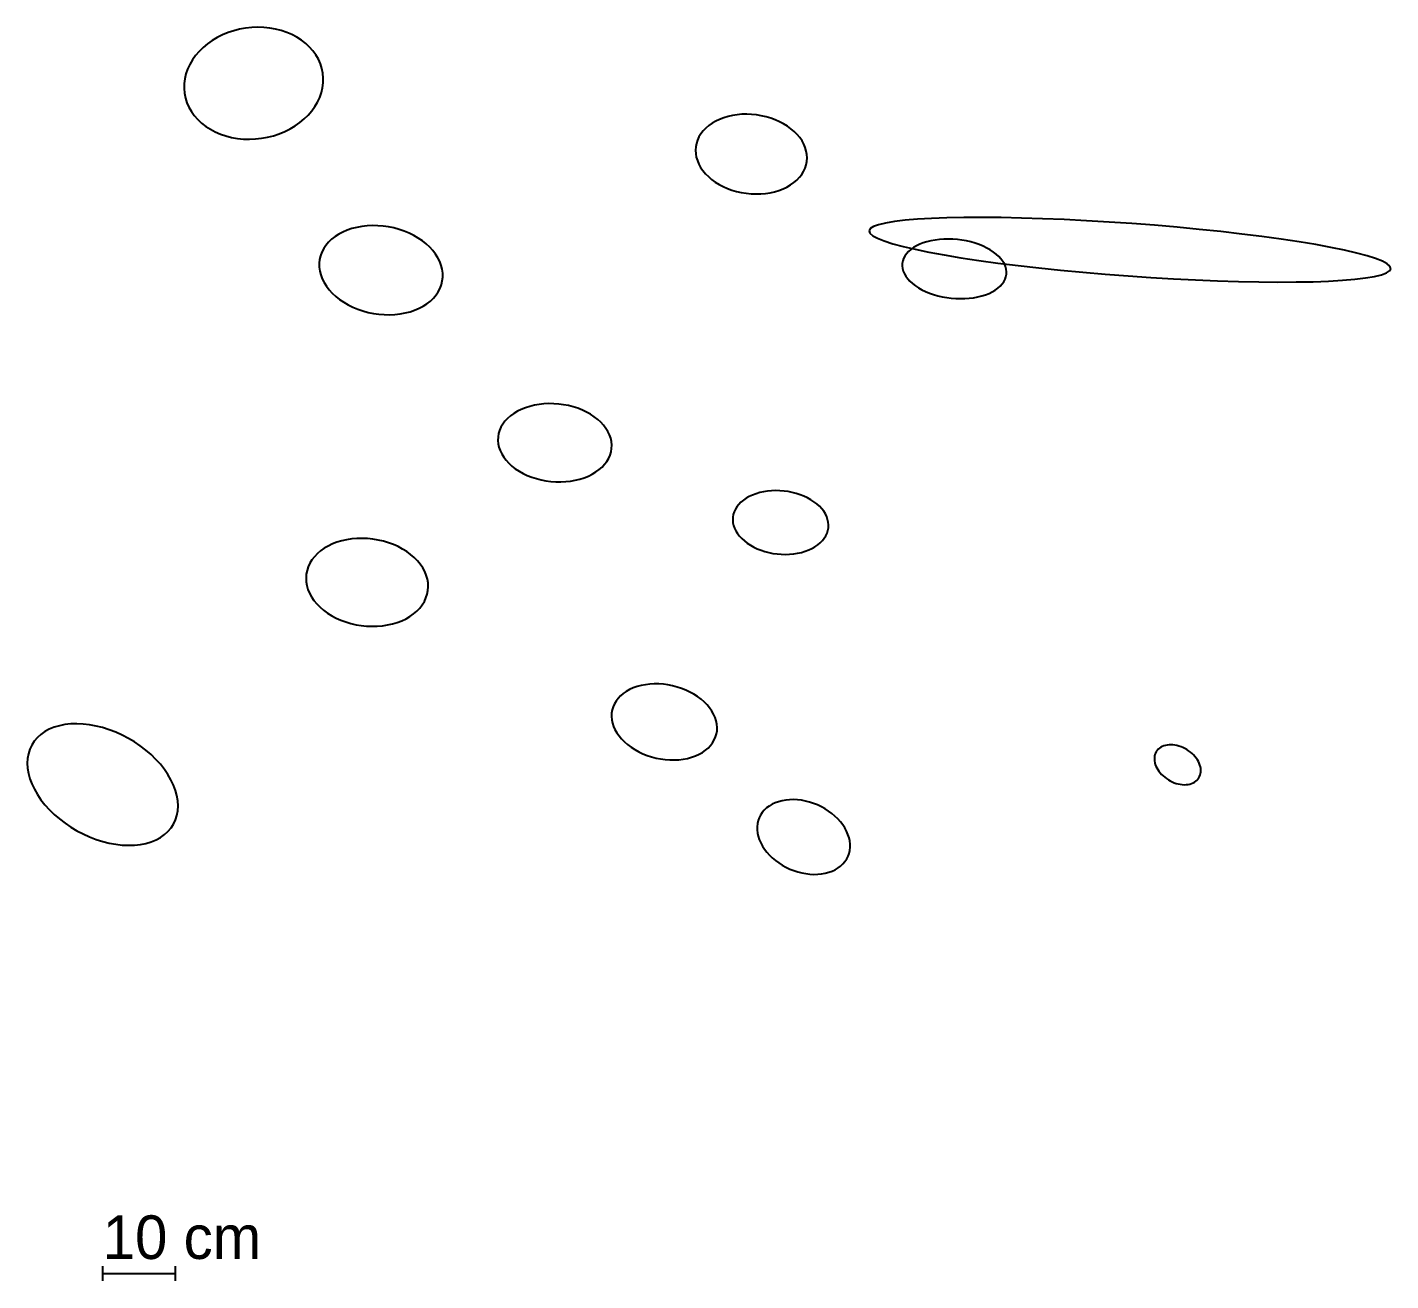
# Model space of a CAD drawing. Header units: metres. Extents: x -13247 to 23162, y -293254 to -275578.
# Drawn here: x -13247 to 5539, y -292849 to -275578 of the extents above; entities that cross this region are included whole.
import ezdxf

# ---------------------------------------------------------------- set-up
doc = ezdxf.new("R2010")
doc.units = ezdxf.units.M

msp = doc.modelspace()

# ---------------------------------------------------------------- linework, layer by layer
at = {"layer": 'LAYER'}
for p, q in [((-10238.25, -275591.01), (-10320.92, -275605.97)), ((-10154.75, -275581.83), (-10238.25, -275591.01)), ((-10071.04, -275578.49), (-10154.75, -275581.83)), ((-9987.76, -275581.02), (-10071.04, -275578.49)), ((-9905.56, -275589.4), (-9987.76, -275581.02)), ((-9825.04, -275603.57), (-9905.56, -275589.4)), ((-10700.14, -275761.92), (-10765.11, -275807.67)), ((-10630.81, -275720.64), (-10700.14, -275761.92)), ((-10557.66, -275684.14), (-10630.81, -275720.64)), ((-10481.23, -275652.71), (-10557.66, -275684.14)), ((-10402.12, -275626.59), (-10481.23, -275652.71)), ((-10320.92, -275605.97), (-10402.12, -275626.59)), ((-9746.83, -275623.41), (-9825.04, -275603.57)), ((-9671.52, -275648.78), (-9746.83, -275623.41)), ((-9599.69, -275679.49), (-9671.52, -275648.78)), ((-9531.88, -275715.3), (-9599.69, -275679.49)), ((-9468.6, -275755.94), (-9531.88, -275715.3)), ((-9410.34, -275801.1), (-9468.6, -275755.94)), ((-10929.15, -275968.14), (-10972.15, -276028.01)), ((-10880.06, -275911.18), (-10929.15, -275968.14)), ((-10825.24, -275857.55), (-10880.06, -275911.18)), ((-10765.11, -275807.67), (-10825.24, -275857.55)), ((-9357.55, -275850.43), (-9410.34, -275801.1)), ((-9310.62, -275903.56), (-9357.55, -275850.43)), ((-9269.91, -275960.09), (-9310.62, -275903.56)), ((-9235.73, -276019.58), (-9269.91, -275960.09)), ((-11038.59, -276154.62), (-11061.54, -276220.4)), ((-11008.72, -276090.33), (-11038.59, -276154.62)), ((-10972.15, -276028.01), (-11008.72, -276090.33)), ((-9208.34, -276081.59), (-9235.73, -276019.58)), ((-9187.95, -276145.64), (-9208.34, -276081.59)), ((-9174.71, -276211.24), (-9187.95, -276145.64)), ((-11077.37, -276287.16), (-11085.98, -276354.39)), ((-11061.54, -276220.4), (-11077.37, -276287.16)), ((-9178.66, -276412.33), (-9170.05, -276345.09)), ((-9168.73, -276277.89), (-9174.71, -276211.24)), ((-9170.05, -276345.09), (-9168.73, -276277.89)), ((-11085.98, -276354.39), (-11087.3, -276421.59)), ((-11087.3, -276421.59), (-11081.32, -276488.25)), ((-11081.32, -276488.25), (-11081.32, -276488.25)), ((-11081.32, -276488.25), (-11068.09, -276553.85)), ((-9217.44, -276544.87), (-9194.5, -276479.09)), ((-9194.5, -276479.09), (-9178.66, -276412.33)), ((-11068.09, -276553.85), (-11047.7, -276617.9)), ((-11047.7, -276617.9), (-11020.31, -276679.9)), ((-11020.31, -276679.9), (-10986.13, -276739.4)), ((-9326.89, -276731.34), (-9283.89, -276671.47)), ((-9283.89, -276671.47), (-9247.31, -276609.16)), ((-9247.31, -276609.16), (-9217.44, -276544.87)), ((-10986.13, -276739.4), (-10945.42, -276795.92)), ((-10945.42, -276795.92), (-10898.49, -276849.06)), ((-10898.49, -276849.06), (-10845.69, -276898.39)), ((-10845.69, -276898.39), (-10787.43, -276943.55)), ((-9555.9, -276937.57), (-9490.92, -276891.81)), ((-9490.92, -276891.81), (-9430.8, -276841.93)), ((-9430.8, -276841.93), (-9375.98, -276788.31)), ((-9375.98, -276788.31), (-9326.89, -276731.34)), ((-3811.42, -276901.28), (-3857.01, -276933.3)), ((-3761.71, -276872.49), (-3811.42, -276901.28)), ((-3708.27, -276847.16), (-3761.71, -276872.49)), ((-3651.5, -276825.46), (-3708.27, -276847.16)), ((-3591.83, -276807.58), (-3651.5, -276825.46)), ((-3529.72, -276793.64), (-3591.83, -276807.58)), ((-3465.64, -276783.76), (-3529.72, -276793.64)), ((-3400.07, -276778), (-3465.64, -276783.76)), ((-3333.52, -276776.41), (-3400.07, -276778)), ((-3266.5, -276779), (-3333.52, -276776.41)), ((-3199.51, -276785.76), (-3266.5, -276779)), ((-3133.06, -276796.62), (-3199.51, -276785.76)), ((-3067.66, -276811.52), (-3133.06, -276796.62)), ((-3003.81, -276830.33), (-3067.66, -276811.52)), ((-2941.98, -276852.91), (-3003.81, -276830.33)), ((-2882.67, -276879.09), (-2941.98, -276852.91)), ((-2826.3, -276908.68), (-2882.67, -276879.09)), ((-2773.32, -276941.44), (-2826.3, -276908.68)), ((-10787.43, -276943.55), (-10724.16, -276984.18)), ((-10724.16, -276984.18), (-10656.35, -277019.99)), ((-10656.35, -277019.99), (-10584.51, -277050.7)), ((-10584.51, -277050.7), (-10509.2, -277076.07)), ((-10509.2, -277076.07), (-10430.99, -277095.92)), ((-10430.99, -277095.92), (-10350.48, -277110.09)), ((-10017.78, -277108.47), (-9935.12, -277093.51)), ((-9935.12, -277093.51), (-9853.92, -277072.89)), ((-9853.92, -277072.89), (-9774.8, -277046.77)), ((-9774.8, -277046.77), (-9698.38, -277015.34)), ((-9698.38, -277015.34), (-9625.23, -276978.85)), ((-9625.23, -276978.85), (-9555.9, -276937.57)), ((-3991.82, -277088.49), (-4012.36, -277132.59)), ((-3965.81, -277046.2), (-3991.82, -277088.49)), ((-3934.5, -277006.03), (-3965.81, -277046.2)), ((-3898.14, -276968.3), (-3934.5, -277006.03)), ((-3857.01, -276933.3), (-3898.14, -276968.3)), ((-2724.13, -276977.12), (-2773.32, -276941.44)), ((-2679.09, -277015.46), (-2724.13, -276977.12)), ((-2638.56, -277056.17), (-2679.09, -277015.46)), ((-2602.85, -277098.92), (-2638.56, -277056.17)), ((-2572.21, -277143.41), (-2602.85, -277098.92)), ((-10350.48, -277110.09), (-10268.27, -277118.47)), ((-10268.27, -277118.47), (-10185, -277121)), ((-10185, -277121), (-10101.29, -277117.66)), ((-10101.29, -277117.66), (-10017.78, -277108.47)), ((-4036.37, -277224.86), (-4039.68, -277272.33)), ((-4039.68, -277272.33), (-4037.13, -277320.2)), ((-4027.24, -277178.16), (-4036.37, -277224.86)), ((-4012.36, -277132.59), (-4027.24, -277178.16)), ((-2546.9, -277189.28), (-2572.21, -277143.41)), ((-2527.09, -277236.2), (-2546.9, -277189.28)), ((-2512.94, -277283.79), (-2527.09, -277236.2)), ((-2504.56, -277331.71), (-2512.94, -277283.79)), ((-4037.13, -277320.2), (-4028.75, -277368.12)), ((-4028.75, -277368.12), (-4014.61, -277415.71)), ((-4014.61, -277415.71), (-3994.8, -277462.63)), ((-3994.8, -277462.63), (-3969.48, -277508.5)), ((-2529.34, -277519.32), (-2514.45, -277473.75)), ((-2514.45, -277473.75), (-2505.32, -277427.05)), ((-2505.32, -277427.05), (-2502.02, -277379.58)), ((-2505.32, -277427.05), (-2505.32, -277427.05)), ((-2502.02, -277379.58), (-2504.56, -277331.71)), ((-3969.48, -277508.5), (-3938.85, -277552.99)), ((-3938.85, -277552.99), (-3903.13, -277595.74)), ((-3903.13, -277595.74), (-3862.6, -277636.45)), ((-3862.6, -277636.45), (-3817.57, -277674.79)), ((-2643.55, -277683.61), (-2607.19, -277645.88)), ((-2607.19, -277645.88), (-2575.89, -277605.71)), ((-2575.89, -277605.71), (-2549.87, -277563.42)), ((-2549.87, -277563.42), (-2529.34, -277519.32)), ((-3817.57, -277674.79), (-3768.37, -277710.47)), ((-3768.37, -277710.47), (-3715.39, -277743.23)), ((-3715.39, -277743.23), (-3659.03, -277772.82)), ((-3659.03, -277772.82), (-3599.71, -277799)), ((-3599.71, -277799), (-3537.89, -277821.58)), ((-3537.89, -277821.58), (-3474.03, -277840.39)), ((-3474.03, -277840.39), (-3408.63, -277855.29)), ((-3011.98, -277858.27), (-2949.87, -277844.33)), ((-2949.87, -277844.33), (-2890.2, -277826.45)), ((-2890.2, -277826.45), (-2833.42, -277804.75)), ((-2833.42, -277804.75), (-2779.98, -277779.42)), ((-2779.98, -277779.42), (-2730.28, -277750.63)), ((-2730.28, -277750.63), (-2684.68, -277718.61)), ((-2684.68, -277718.61), (-2643.55, -277683.61)), ((-3408.63, -277855.29), (-3342.19, -277866.15)), ((-3342.19, -277866.15), (-3275.19, -277872.91)), ((-3275.19, -277872.91), (-3208.17, -277875.5)), ((-3208.17, -277875.5), (-3141.62, -277873.91)), ((-3141.62, -277873.91), (-3076.06, -277868.15)), ((-3076.06, -277868.15), (-3011.98, -277858.27)), ((-982.19, -278223.53), (-1152.54, -278237.88)), ((-789.56, -278212.37), (-982.19, -278223.53)), ((-576.1, -278204.5), (-789.56, -278212.37)), ((-343.45, -278199.98), (-576.1, -278204.5)), ((-93.37, -278198.84), (-343.45, -278199.98)), ((172.23, -278201.08), (-93.37, -278198.84)), ((451.33, -278206.7), (172.23, -278201.08)), ((741.81, -278215.65), (451.33, -278206.7)), ((1041.45, -278227.85), (741.81, -278215.65)), ((1347.98, -278243.23), (1041.45, -278227.85)), ((-8897.81, -278399.49), (-8954.29, -278429.18)), ((-8837.34, -278373.8), (-8897.81, -278399.49)), ((-8773.33, -278352.31), (-8837.34, -278373.8)), ((-8706.29, -278335.17), (-8773.33, -278352.31)), ((-8636.71, -278322.53), (-8706.29, -278335.17)), ((-8565.13, -278314.47), (-8636.71, -278322.53)), ((-8492.09, -278311.06), (-8565.13, -278314.47)), ((-8418.14, -278312.32), (-8492.09, -278311.06)), ((-8343.86, -278318.25), (-8418.14, -278312.32)), ((-8269.81, -278328.79), (-8343.86, -278318.25)), ((-8196.54, -278343.88), (-8269.81, -278328.79)), ((-8124.62, -278363.38), (-8196.54, -278343.88)), ((-8054.6, -278387.17), (-8124.62, -278363.38)), ((-7987, -278415.04), (-8054.6, -278387.17)), ((-7922.34, -278446.8), (-7987, -278415.04)), ((-1631.07, -278353.04), (-1647.03, -278383.52)), ((-1647.03, -278383.52), (-1635.64, -278415.98)), ((-1635.64, -278415.98), (-1596.99, -278450.18)), ((-1587.89, -278324.77), (-1631.07, -278353.04)), ((-1517.82, -278298.94), (-1587.89, -278324.77)), ((-1421.38, -278275.73), (-1517.82, -278298.94)), ((-1299.31, -278255.33), (-1421.38, -278275.73)), ((-1152.54, -278237.88), (-1299.31, -278255.33)), ((1659.06, -278261.65), (1347.98, -278243.23)), ((1972.33, -278282.98), (1659.06, -278261.65)), ((2285.39, -278307.07), (1972.33, -278282.98)), ((2595.87, -278333.71), (2285.39, -278307.07)), ((2901.41, -278362.72), (2595.87, -278333.71)), ((3199.68, -278393.87), (2901.41, -278362.72)), ((3488.41, -278426.93), (3199.68, -278393.87)), ((-9132.26, -278583), (-9163.06, -278628.76)), ((-9095.68, -278539.85), (-9132.26, -278583)), ((-9053.61, -278499.63), (-9095.68, -278539.85)), ((-9006.36, -278462.64), (-9053.61, -278499.63)), ((-8954.29, -278429.18), (-9006.36, -278462.64)), ((-7861.12, -278482.2), (-7922.34, -278446.8)), ((-7803.8, -278520.97), (-7861.12, -278482.2)), ((-7750.82, -278562.81), (-7803.8, -278520.97)), ((-7702.57, -278607.41), (-7750.82, -278562.81)), ((-1596.99, -278450.18), (-1531.37, -278485.85)), ((-1531.37, -278485.85), (-1439.29, -278522.73)), ((-1439.29, -278522.73), (-1321.44, -278560.53)), ((-1321.44, -278560.53), (-1178.73, -278598.97)), ((-1178.73, -278598.97), (-1012.23, -278637.75)), ((-995.97, -278590.29), (-1037, -278614.2)), ((-950.96, -278568.78), (-995.97, -278590.29)), ((-902.31, -278549.85), (-950.96, -278568.78)), ((-850.4, -278533.64), (-902.31, -278549.85)), ((-795.62, -278520.27), (-850.4, -278533.64)), ((-738.39, -278509.84), (-795.62, -278520.27)), ((-679.14, -278502.44), (-738.39, -278509.84)), ((-618.33, -278498.11), (-679.14, -278502.44)), ((-556.41, -278496.9), (-618.33, -278498.11)), ((-493.86, -278498.8), (-556.41, -278496.9)), ((-431.15, -278503.81), (-493.86, -278498.8)), ((-368.77, -278511.89), (-431.15, -278503.81)), ((-307.18, -278522.98), (-368.77, -278511.89)), ((-246.85, -278536.99), (-307.18, -278522.98)), ((-188.25, -278553.81), (-246.85, -278536.99)), ((-131.82, -278573.33), (-188.25, -278553.81)), ((-77.99, -278595.38), (-131.82, -278573.33)), ((-27.16, -278619.8), (-77.99, -278595.38)), ((3765.4, -278461.64), (3488.41, -278426.93)), ((4028.55, -278497.73), (3765.4, -278461.64)), ((4275.84, -278534.94), (4028.55, -278497.73)), ((4505.41, -278572.98), (4275.84, -278534.94)), ((4715.5, -278611.56), (4505.41, -278572.98)), ((-9218.71, -278778.09), (-9224.53, -278830.62)), ((-9206.45, -278726.68), (-9218.71, -278778.09)), ((-9187.85, -278676.77), (-9206.45, -278726.68)), ((-9163.06, -278628.76), (-9187.85, -278676.77)), ((-7659.43, -278654.43), (-7702.57, -278607.41)), ((-7621.73, -278703.51), (-7659.43, -278654.43)), ((-7589.74, -278754.28), (-7621.73, -278703.51)), ((-7563.73, -278806.35), (-7589.74, -278754.28)), ((-1172.75, -278762.99), (-1184.57, -278797.01)), ((-1155.61, -278730.07), (-1172.75, -278762.99)), ((-1133.27, -278698.5), (-1155.61, -278730.07)), ((-1105.91, -278668.51), (-1133.27, -278698.5)), ((-1073.74, -278640.34), (-1105.91, -278668.51)), ((-1037, -278614.2), (-1073.74, -278640.34)), ((-1012.23, -278637.75), (-823.22, -278676.58)), ((-823.22, -278676.58), (-613.13, -278715.16)), ((-613.13, -278715.16), (-383.56, -278753.2)), ((-383.56, -278753.2), (-136.26, -278790.41)), ((-136.26, -278790.41), (126.88, -278826.5)), ((20.26, -278646.41), (-27.16, -278619.8)), ((63.93, -278675), (20.26, -278646.41)), ((103.52, -278705.36), (63.93, -278675)), ((138.71, -278737.25), (103.52, -278705.36)), ((169.24, -278770.43), (138.71, -278737.25)), ((194.88, -278804.65), (169.24, -278770.43)), ((4904.51, -278650.39), (4715.5, -278611.56)), ((5071.01, -278689.17), (4904.51, -278650.39)), ((5213.72, -278727.61), (5071.01, -278689.17)), ((5331.57, -278765.41), (5213.72, -278727.61)), ((5423.65, -278802.29), (5331.57, -278765.41)), ((-9224.53, -278830.62), (-9223.88, -278883.87)), ((-9223.88, -278883.87), (-9216.76, -278937.44)), ((-9216.76, -278937.44), (-9203.22, -278990.91)), ((-7543.87, -278859.32), (-7563.73, -278806.35)), ((-7530.33, -278912.79), (-7543.87, -278859.32)), ((-7523.21, -278966.36), (-7530.33, -278912.79)), ((-7522.56, -279019.61), (-7523.21, -278966.36)), ((-1190.98, -278831.86), (-1191.93, -278867.28)), ((-1191.93, -278867.28), (-1187.41, -278903)), ((-1184.57, -278797.01), (-1190.98, -278831.86)), ((-1187.41, -278903), (-1177.45, -278938.76)), ((-1177.45, -278938.76), (-1162.13, -278974.27)), ((-1162.13, -278974.27), (-1141.58, -279009.27)), ((126.88, -278826.5), (403.87, -278861.21)), ((215.44, -278839.65), (194.88, -278804.65)), ((230.76, -278875.17), (215.44, -278839.65)), ((240.71, -278910.92), (230.76, -278875.17)), ((245.24, -278946.65), (240.71, -278910.92)), ((244.29, -278982.07), (245.24, -278946.65)), ((403.87, -278861.21), (692.6, -278894.27)), ((692.6, -278894.27), (990.87, -278925.42)), ((990.87, -278925.42), (1296.41, -278954.43)), ((1296.41, -278954.43), (1606.89, -278981.07)), ((5410.1, -278989.2), (5480.18, -278963.37)), ((5489.27, -278837.96), (5423.65, -278802.29)), ((5480.18, -278963.37), (5523.36, -278935.1)), ((5527.92, -278872.16), (5489.27, -278837.96)), ((5523.36, -278935.1), (5539.31, -278904.62)), ((5539.31, -278904.62), (5527.92, -278872.16)), ((5539.31, -278904.62), (5539.31, -278904.62)), ((-9203.22, -278990.91), (-9183.36, -279043.88)), ((-9183.36, -279043.88), (-9157.34, -279095.95)), ((-9157.34, -279095.95), (-9125.36, -279146.71)), ((-9125.36, -279146.71), (-9087.66, -279195.79)), ((-7559.23, -279173.46), (-7540.64, -279123.55)), ((-7540.64, -279123.55), (-7528.38, -279072.14)), ((-7528.38, -279072.14), (-7522.56, -279019.61)), ((-7528.38, -279072.14), (-7528.38, -279072.14)), ((-1141.58, -279009.27), (-1115.93, -279043.49)), ((-1115.93, -279043.49), (-1085.4, -279076.68)), ((-1085.4, -279076.68), (-1050.21, -279108.57)), ((-1050.21, -279108.57), (-1010.63, -279138.92)), ((-1010.63, -279138.92), (-966.95, -279167.52)), ((-966.95, -279167.52), (-919.53, -279194.12)), ((127.05, -279173.58), (159.22, -279145.41)), ((159.22, -279145.41), (186.58, -279115.42)), ((186.58, -279115.42), (208.92, -279083.85)), ((208.92, -279083.85), (226.06, -279050.93)), ((226.06, -279050.93), (237.88, -279016.92)), ((237.88, -279016.92), (244.29, -278982.07)), ((244.29, -278982.07), (244.29, -278982.07)), ((1606.89, -278981.07), (1919.96, -279005.16)), ((1919.96, -279005.16), (2233.22, -279026.49)), ((2233.22, -279026.49), (2544.3, -279044.92)), ((2544.3, -279044.92), (2850.83, -279060.29)), ((2850.83, -279060.29), (3150.47, -279072.5)), ((3150.47, -279072.5), (3440.95, -279081.44)), ((3440.95, -279081.44), (3720.05, -279087.06)), ((3720.05, -279087.06), (3985.65, -279089.3)), ((3985.65, -279089.3), (4235.73, -279088.16)), ((4235.73, -279088.16), (4468.38, -279083.64)), ((4468.38, -279083.64), (4681.84, -279075.77)), ((4681.84, -279075.77), (4874.47, -279064.61)), ((4874.47, -279064.61), (5044.83, -279050.26)), ((5044.83, -279050.26), (5191.59, -279032.81)), ((5191.59, -279032.81), (5313.66, -279012.41)), ((5313.66, -279012.41), (5410.1, -278989.2)), ((-9087.66, -279195.79), (-9044.52, -279242.81)), ((-9044.52, -279242.81), (-8996.27, -279287.42)), ((-8996.27, -279287.42), (-8943.28, -279329.26)), ((-8943.28, -279329.26), (-8885.96, -279368.03)), ((-7740.73, -279387.59), (-7693.48, -279350.6)), ((-7693.48, -279350.6), (-7651.41, -279310.38)), ((-7651.41, -279310.38), (-7614.83, -279267.23)), ((-7614.83, -279267.23), (-7584.03, -279221.47)), ((-7584.03, -279221.47), (-7559.23, -279173.46)), ((-919.53, -279194.12), (-868.7, -279218.55)), ((-868.7, -279218.55), (-814.87, -279240.6)), ((-814.87, -279240.6), (-758.44, -279260.11)), ((-758.44, -279260.11), (-699.84, -279276.94)), ((-699.84, -279276.94), (-639.51, -279290.94)), ((-639.51, -279290.94), (-577.92, -279302.03)), ((-577.92, -279302.03), (-515.54, -279310.11)), ((-515.54, -279310.11), (-452.83, -279315.12)), ((-452.83, -279315.12), (-390.28, -279317.03)), ((-390.28, -279317.03), (-328.36, -279315.81)), ((-328.36, -279315.81), (-267.55, -279311.49)), ((-267.55, -279311.49), (-208.3, -279304.08)), ((-208.3, -279304.08), (-151.07, -279293.65)), ((-151.07, -279293.65), (-96.29, -279280.28)), ((-96.29, -279280.28), (-44.38, -279264.07)), ((-44.38, -279264.07), (4.26, -279245.14)), ((4.26, -279245.14), (49.27, -279223.64)), ((49.27, -279223.64), (90.31, -279199.72)), ((90.31, -279199.72), (127.05, -279173.58)), ((-8885.96, -279368.03), (-8824.74, -279403.43)), ((-8824.74, -279403.43), (-8760.09, -279435.19)), ((-8760.09, -279435.19), (-8692.49, -279463.06)), ((-8692.49, -279463.06), (-8622.47, -279486.85)), ((-8622.47, -279486.85), (-8550.55, -279506.35)), ((-8550.55, -279506.35), (-8477.28, -279521.44)), ((-8477.28, -279521.44), (-8403.22, -279531.98)), ((-8403.22, -279531.98), (-8328.94, -279537.91)), ((-8328.94, -279537.91), (-8255, -279539.17)), ((-8255, -279539.17), (-8181.96, -279535.76)), ((-8181.96, -279535.76), (-8110.38, -279527.7)), ((-8110.38, -279527.7), (-8040.8, -279515.06)), ((-8040.8, -279515.06), (-7973.75, -279497.92)), ((-7973.75, -279497.92), (-7909.75, -279476.43)), ((-7909.75, -279476.43), (-7849.28, -279450.74)), ((-7849.28, -279450.74), (-7792.79, -279421.05)), ((-7792.79, -279421.05), (-7740.73, -279387.59)), ((-6440.17, -280843.43), (-6493.69, -280869.77)), ((-6383.15, -280820.59), (-6440.17, -280843.43)), ((-6323.04, -280801.42), (-6383.15, -280820.59)), ((-6260.31, -280786.06), (-6323.04, -280801.42)), ((-6195.43, -280774.63), (-6260.31, -280786.06)), ((-6128.9, -280767.22), (-6195.43, -280774.63)), ((-6061.22, -280763.89), (-6128.9, -280767.22)), ((-5992.92, -280764.65), (-6061.22, -280763.89)), ((-5924.5, -280769.51), (-5992.92, -280764.65)), ((-5856.49, -280778.42), (-5924.5, -280769.51)), ((-5789.41, -280791.32), (-5856.49, -280778.42)), ((-5723.76, -280808.12), (-5789.41, -280791.32)), ((-5660.05, -280828.67), (-5723.76, -280808.12)), ((-5598.77, -280852.84), (-5660.05, -280828.67)), ((-5540.37, -280880.42), (-5598.77, -280852.84)), ((-6695.37, -281046), (-6720.38, -281088.28)), ((-6664.9, -281005.67), (-6695.37, -281046)), ((-6629.21, -280967.61), (-6664.9, -281005.67)), ((-6588.56, -280932.09), (-6629.21, -280967.61)), ((-6543.27, -280899.4), (-6588.56, -280932.09)), ((-6493.69, -280869.77), (-6543.27, -280899.4)), ((-5485.31, -280911.22), (-5540.37, -280880.42)), ((-5434, -280945), (-5485.31, -280911.22)), ((-5386.83, -280981.5), (-5434, -280945)), ((-5344.16, -281020.44), (-5386.83, -280981.5)), ((-5306.32, -281061.53), (-5344.16, -281020.44)), ((-6760.97, -281223.54), (-6762.68, -281270.3)), ((-6753.3, -281177.39), (-6760.97, -281223.54)), ((-6739.74, -281132.18), (-6753.3, -281177.39)), ((-6720.38, -281088.28), (-6739.74, -281132.18)), ((-5273.59, -281104.45), (-5306.32, -281061.53)), ((-5246.23, -281148.88), (-5273.59, -281104.45)), ((-5224.43, -281194.48), (-5246.23, -281148.88)), ((-5208.38, -281240.9), (-5224.43, -281194.48)), ((-6762.68, -281270.3), (-6758.42, -281317.31)), ((-6758.42, -281317.31), (-6748.23, -281364.2)), ((-6748.23, -281364.2), (-6732.17, -281410.62)), ((-6732.17, -281410.62), (-6710.38, -281456.22)), ((-5198.18, -281287.79), (-5208.38, -281240.9)), ((-5203.31, -281427.71), (-5195.64, -281381.55)), ((-5193.93, -281334.8), (-5198.18, -281287.79)), ((-5195.64, -281381.55), (-5193.93, -281334.8)), ((-5195.64, -281381.55), (-5195.64, -281381.55)), ((-6710.38, -281456.22), (-6683.02, -281500.65)), ((-6683.02, -281500.65), (-6650.29, -281543.57)), ((-6650.29, -281543.57), (-6612.45, -281584.66)), ((-6612.45, -281584.66), (-6569.78, -281623.6)), ((-5327.4, -281637.49), (-5291.71, -281599.42)), ((-5291.71, -281599.42), (-5261.24, -281559.1)), ((-5261.24, -281559.1), (-5236.23, -281516.82)), ((-5236.23, -281516.82), (-5216.87, -281472.92)), ((-5216.87, -281472.92), (-5203.31, -281427.71)), ((-6569.78, -281623.6), (-6522.61, -281660.1)), ((-6522.61, -281660.1), (-6471.3, -281693.88)), ((-6471.3, -281693.88), (-6416.24, -281724.67)), ((-6416.24, -281724.67), (-6357.84, -281752.26)), ((-6357.84, -281752.26), (-6296.55, -281776.42)), ((-6296.55, -281776.42), (-6232.85, -281796.98)), ((-6232.85, -281796.98), (-6167.2, -281813.77)), ((-5633.57, -281803.68), (-5573.46, -281784.51)), ((-5573.46, -281784.51), (-5516.43, -281761.67)), ((-5516.43, -281761.67), (-5462.92, -281735.33)), ((-5462.92, -281735.33), (-5413.33, -281705.7)), ((-5413.33, -281705.7), (-5368.04, -281673.01)), ((-5368.04, -281673.01), (-5327.4, -281637.49)), ((-6167.2, -281813.77), (-6100.12, -281826.68)), ((-6100.12, -281826.68), (-6032.11, -281835.59)), ((-6032.11, -281835.59), (-5963.69, -281840.45)), ((-5963.69, -281840.45), (-5895.38, -281841.21)), ((-5895.38, -281841.21), (-5827.71, -281837.88)), ((-5827.71, -281837.88), (-5761.18, -281830.47)), ((-5761.18, -281830.47), (-5696.3, -281819.04)), ((-5696.3, -281819.04), (-5633.57, -281803.68)), ((-3102.21, -281978.13), (-3155.08, -281989.97)), ((-3047.55, -281969.52), (-3102.21, -281978.13)), ((-2991.52, -281964.19), (-3047.55, -281969.52)), ((-2934.54, -281962.19), (-2991.52, -281964.19)), ((-2877.05, -281963.54), (-2934.54, -281962.19)), ((-2819.49, -281968.21), (-2877.05, -281963.54)), ((-2762.29, -281976.19), (-2819.49, -281968.21)), ((-2705.89, -281987.4), (-2762.29, -281976.19)), ((-3443.76, -282152.59), (-3469.59, -282185.09)), ((-3413.54, -282121.99), (-3443.76, -282152.59)), ((-3379.17, -282093.51), (-3413.54, -282121.99)), ((-3340.9, -282067.38), (-3379.17, -282093.51)), ((-3299.02, -282043.79), (-3340.9, -282067.38)), ((-3253.86, -282022.93), (-3299.02, -282043.79)), ((-3205.76, -282004.94), (-3253.86, -282022.93)), ((-3155.08, -281989.97), (-3205.76, -282004.94)), ((-2650.71, -282001.76), (-2705.89, -281987.4)), ((-2597.19, -282019.16), (-2650.71, -282001.76)), ((-2545.72, -282039.47), (-2597.19, -282019.16)), ((-2496.69, -282062.54), (-2545.72, -282039.47)), ((-2450.49, -282088.19), (-2496.69, -282062.54)), ((-2407.46, -282116.22), (-2450.49, -282088.19)), ((-2367.93, -282146.42), (-2407.46, -282116.22)), ((-2332.2, -282178.56), (-2367.93, -282146.42)), ((-3525.62, -282328.89), (-3527.28, -282366.92)), ((-3518.96, -282291.4), (-3525.62, -282328.89)), ((-3507.33, -282254.76), (-3518.96, -282291.4)), ((-3490.83, -282219.23), (-3507.33, -282254.76)), ((-3469.59, -282185.09), (-3490.83, -282219.23)), ((-2300.54, -282212.4), (-2332.2, -282178.56)), ((-2273.19, -282247.68), (-2300.54, -282212.4)), ((-2250.36, -282284.13), (-2273.19, -282247.68)), ((-2232.23, -282321.47), (-2250.36, -282284.13)), ((-2218.93, -282359.42), (-2232.23, -282321.47)), ((-2210.57, -282397.69), (-2218.93, -282359.42)), ((-3527.28, -282366.92), (-3523.91, -282405.22)), ((-3523.91, -282405.22), (-3515.55, -282443.49)), ((-3515.55, -282443.49), (-3502.25, -282481.44)), ((-3502.25, -282481.44), (-3484.12, -282518.78)), ((-3484.12, -282518.78), (-3461.29, -282555.23)), ((-2243.65, -282583.69), (-2227.15, -282548.16)), ((-2227.15, -282548.16), (-2215.53, -282511.51)), ((-2215.53, -282511.51), (-2208.86, -282474.03)), ((-2207.2, -282435.99), (-2210.57, -282397.69)), ((-2208.86, -282474.03), (-2207.2, -282435.99)), ((-2208.86, -282474.03), (-2208.86, -282474.03)), ((-9100.83, -282725.76), (-9155.36, -282757.42)), ((-9042.22, -282697.9), (-9100.83, -282725.76)), ((-8979.98, -282674.07), (-9042.22, -282697.9)), ((-8914.58, -282654.44), (-8979.98, -282674.07)), ((-8846.51, -282639.16), (-8914.58, -282654.44)), ((-8776.3, -282628.35), (-8846.51, -282639.16)), ((-8704.48, -282622.09), (-8776.3, -282628.35)), ((-8631.6, -282620.43), (-8704.48, -282622.09)), ((-8558.21, -282623.38), (-8631.6, -282620.43)), ((-8484.87, -282630.91), (-8558.21, -282623.38)), ((-8412.14, -282642.98), (-8484.87, -282630.91)), ((-8340.57, -282659.49), (-8412.14, -282642.98)), ((-8270.71, -282680.31), (-8340.57, -282659.49)), ((-8203.08, -282705.29), (-8270.71, -282680.31)), ((-8138.21, -282734.23), (-8203.08, -282705.29)), ((-8076.58, -282766.91), (-8138.21, -282734.23)), ((-3461.29, -282555.23), (-3433.95, -282590.51)), ((-3433.95, -282590.51), (-3402.29, -282624.35)), ((-3402.29, -282624.35), (-3366.56, -282656.49)), ((-3366.56, -282656.49), (-3327.02, -282686.69)), ((-3327.02, -282686.69), (-3283.99, -282714.73)), ((-3283.99, -282714.73), (-3237.79, -282740.37)), ((-2435.46, -282759.12), (-2393.59, -282735.53)), ((-2393.59, -282735.53), (-2355.32, -282709.4)), ((-2355.32, -282709.4), (-2320.94, -282680.93)), ((-2320.94, -282680.93), (-2290.73, -282650.32)), ((-2290.73, -282650.32), (-2264.9, -282617.83)), ((-2264.9, -282617.83), (-2243.65, -282583.69)), ((-9324.91, -282916.96), (-9353.54, -282963.54)), ((-9290.49, -282872.73), (-9324.91, -282916.96)), ((-9250.55, -282831.19), (-9290.49, -282872.73)), ((-9205.39, -282792.65), (-9250.55, -282831.19)), ((-9155.36, -282757.42), (-9205.39, -282792.65)), ((-8018.67, -282803.09), (-8076.58, -282766.91)), ((-7964.91, -282842.5), (-8018.67, -282803.09)), ((-7915.72, -282884.82), (-7964.91, -282842.5)), ((-7871.47, -282929.74), (-7915.72, -282884.82)), ((-3237.79, -282740.37), (-3188.77, -282763.44)), ((-3188.77, -282763.44), (-3137.3, -282783.75)), ((-3137.3, -282783.75), (-3083.77, -282801.16)), ((-3083.77, -282801.16), (-3028.6, -282815.52)), ((-3028.6, -282815.52), (-2972.2, -282826.73)), ((-2972.2, -282826.73), (-2915, -282834.7)), ((-2915, -282834.7), (-2857.43, -282839.38)), ((-2857.43, -282839.38), (-2799.94, -282840.72)), ((-2799.94, -282840.72), (-2742.97, -282838.72)), ((-2742.97, -282838.72), (-2686.94, -282833.39)), ((-2686.94, -282833.39), (-2632.28, -282824.78)), ((-2632.28, -282824.78), (-2579.41, -282812.94)), ((-2579.41, -282812.94), (-2528.73, -282797.97)), ((-2528.73, -282797.97), (-2480.62, -282779.99)), ((-2480.62, -282779.99), (-2435.46, -282759.12)), ((-9392.62, -283062.34), (-9402.77, -283113.8)), ((-9376.17, -283012.12), (-9392.62, -283062.34)), ((-9353.54, -282963.54), (-9376.17, -283012.12)), ((-7832.5, -282976.92), (-7871.47, -282929.74)), ((-7799.1, -283026), (-7832.5, -282976.92)), ((-7771.53, -283076.6), (-7799.1, -283026)), ((-7749.99, -283128.34), (-7771.53, -283076.6)), ((-9402.77, -283113.8), (-9406.55, -283166.11)), ((-9406.55, -283166.11), (-9403.92, -283218.89)), ((-9403.92, -283218.89), (-9394.9, -283271.72)), ((-9394.9, -283271.72), (-9379.57, -283324.2)), ((-7734.66, -283180.82), (-7749.99, -283128.34)), ((-7725.64, -283233.65), (-7734.66, -283180.82)), ((-7726.78, -283338.74), (-7723.01, -283286.43)), ((-7723.01, -283286.43), (-7725.64, -283233.65)), ((-9379.57, -283324.2), (-9358.03, -283375.94)), ((-9358.03, -283375.94), (-9330.46, -283426.54)), ((-9330.46, -283426.54), (-9297.06, -283475.62)), ((-9297.06, -283475.62), (-9258.08, -283522.8)), ((-7804.65, -283535.58), (-7776.02, -283489)), ((-7776.02, -283489), (-7753.39, -283440.42)), ((-7753.39, -283440.42), (-7736.94, -283390.2)), ((-7736.94, -283390.2), (-7726.78, -283338.74)), ((-7726.78, -283338.74), (-7726.78, -283338.74)), ((-9258.08, -283522.8), (-9213.83, -283567.72)), ((-9213.83, -283567.72), (-9164.64, -283610.04)), ((-9164.64, -283610.04), (-9110.89, -283649.44)), ((-9110.89, -283649.44), (-9052.98, -283685.63)), ((-7974.2, -283695.12), (-7924.17, -283659.88)), ((-7924.17, -283659.88), (-7879.01, -283621.35)), ((-7879.01, -283621.35), (-7839.07, -283579.81)), ((-7839.07, -283579.81), (-7804.65, -283535.58)), ((-9052.98, -283685.63), (-8991.35, -283718.31)), ((-8991.35, -283718.31), (-8926.48, -283747.25)), ((-8926.48, -283747.25), (-8858.85, -283772.23)), ((-8858.85, -283772.23), (-8788.99, -283793.05)), ((-8788.99, -283793.05), (-8717.42, -283809.56)), ((-8717.42, -283809.56), (-8644.69, -283821.62)), ((-8644.69, -283821.62), (-8571.35, -283829.16)), ((-8571.35, -283829.16), (-8497.96, -283832.11)), ((-8497.96, -283832.11), (-8425.07, -283830.45)), ((-8425.07, -283830.45), (-8353.26, -283824.19)), ((-8353.26, -283824.19), (-8283.05, -283813.38)), ((-8283.05, -283813.38), (-8214.98, -283798.1)), ((-8214.98, -283798.1), (-8149.58, -283778.47)), ((-8149.58, -283778.47), (-8087.34, -283754.63)), ((-8087.34, -283754.63), (-8028.73, -283726.78)), ((-8028.73, -283726.78), (-7974.2, -283695.12)), ((-5073.45, -284790.31), (-5106.64, -284824.88)), ((-5035.67, -284758.48), (-5073.45, -284790.31)), ((-4993.59, -284729.62), (-5035.67, -284758.48)), ((-4947.51, -284703.96), (-4993.59, -284729.62)), ((-4897.8, -284681.7), (-4947.51, -284703.96)), ((-4844.82, -284662.99), (-4897.8, -284681.7)), ((-4789, -284647.99), (-4844.82, -284662.99)), ((-4730.74, -284636.8), (-4789, -284647.99)), ((-4670.49, -284629.52), (-4730.74, -284636.8)), ((-4608.71, -284626.19), (-4670.49, -284629.52)), ((-4545.88, -284626.85), (-4608.71, -284626.19)), ((-4482.46, -284631.49), (-4545.88, -284626.85)), ((-4418.95, -284640.07), (-4482.46, -284631.49)), ((-4355.82, -284652.53), (-4418.95, -284640.07)), ((-4293.56, -284668.77), (-4355.82, -284652.53)), ((-4232.64, -284688.67), (-4293.56, -284668.77)), ((-4173.52, -284712.07), (-4232.64, -284688.67)), ((-4116.65, -284738.81), (-4173.52, -284712.07)), ((-4062.48, -284768.68), (-4116.65, -284738.81)), ((-4011.39, -284801.44), (-4062.48, -284768.68)), ((-3963.8, -284836.85), (-4011.39, -284801.44)), ((-5188.93, -284984.95), (-5196.11, -285028.9)), ((-5176.28, -284942.26), (-5188.93, -284984.95)), ((-5158.25, -284901.14), (-5176.28, -284942.26)), ((-5134.98, -284861.91), (-5158.25, -284901.14)), ((-5106.64, -284824.88), (-5134.98, -284861.91)), ((-3920.06, -284874.64), (-3963.8, -284836.85)), ((-3880.49, -284914.53), (-3920.06, -284874.64)), ((-3845.41, -284956.2), (-3880.49, -284914.53)), ((-3815.08, -284999.35), (-3845.41, -284956.2)), ((-12648.23, -285177.67), (-12728.58, -285186.54)), ((-12564.54, -285175.16), (-12648.23, -285177.67)), ((-12478.14, -285179.02), (-12564.54, -285175.16)), ((-12389.69, -285189.23), (-12478.14, -285179.02)), ((-5196.11, -285028.9), (-5197.76, -285073.77)), ((-5197.76, -285073.77), (-5193.86, -285119.21)), ((-5193.86, -285119.21), (-5184.46, -285164.89)), ((-5184.46, -285164.89), (-5169.61, -285210.45)), ((-3789.74, -285043.64), (-3815.08, -284999.35)), ((-3769.56, -285088.74), (-3789.74, -285043.64)), ((-3754.72, -285134.29), (-3769.56, -285088.74)), ((-3745.31, -285179.97), (-3754.72, -285134.29)), ((-3741.42, -285225.41), (-3745.31, -285179.97)), ((-13108.49, -285366.02), (-13150.27, -285414.86)), ((-13059.86, -285322.11), (-13108.49, -285366.02)), ((-13004.75, -285283.44), (-13059.86, -285322.11)), ((-12943.58, -285250.32), (-13004.75, -285283.44)), ((-12876.82, -285223), (-12943.58, -285250.32)), ((-12804.97, -285201.68), (-12876.82, -285223)), ((-12728.58, -285186.54), (-12804.97, -285201.68)), ((-12299.85, -285205.69), (-12389.69, -285189.23)), ((-12209.33, -285228.3), (-12299.85, -285205.69)), ((-12118.79, -285256.87), (-12209.33, -285228.3)), ((-12028.94, -285291.19), (-12118.79, -285256.87)), ((-11940.46, -285330.99), (-12028.94, -285291.19)), ((-11854.02, -285375.99), (-11940.46, -285330.99)), ((-5169.61, -285210.45), (-5149.44, -285255.54)), ((-5149.44, -285255.54), (-5124.09, -285299.83)), ((-5124.09, -285299.83), (-5093.76, -285342.98)), ((-5093.76, -285342.98), (-5058.68, -285384.65)), ((-3780.93, -285398.04), (-3762.9, -285356.93)), ((-3762.9, -285356.93), (-3750.25, -285314.23)), ((-3750.25, -285314.23), (-3743.07, -285270.28)), ((-3750.25, -285314.23), (-3750.25, -285314.23)), ((-3743.07, -285270.28), (-3741.42, -285225.41)), ((-13212.07, -285525.77), (-13231.61, -285587)), ((-13184.88, -285468.25), (-13212.07, -285525.77)), ((-13150.27, -285414.86), (-13184.88, -285468.25)), ((-11770.27, -285425.82), (-11854.02, -285375.99)), ((-11689.86, -285480.12), (-11770.27, -285425.82)), ((-11613.4, -285538.47), (-11689.86, -285480.12)), ((-11541.47, -285600.42), (-11613.4, -285538.47)), ((-5058.68, -285384.65), (-5019.12, -285424.54)), ((-5019.12, -285424.54), (-4975.38, -285462.33)), ((-4975.38, -285462.33), (-4927.78, -285497.74)), ((-4927.78, -285497.74), (-4876.7, -285530.51)), ((-4876.7, -285530.51), (-4822.52, -285560.37)), ((-3945.59, -285569.56), (-3903.5, -285540.71)), ((-3903.5, -285540.71), (-3865.72, -285508.87)), ((-3865.72, -285508.87), (-3832.54, -285474.31)), ((-3832.54, -285474.31), (-3804.2, -285437.27)), ((-3804.2, -285437.27), (-3780.93, -285398.04)), ((2320.92, -285541.72), (2308.71, -285559.16)), ((2335.28, -285525.77), (2320.92, -285541.72)), ((2351.67, -285511.45), (2335.28, -285525.77)), ((2369.97, -285498.86), (2351.67, -285511.45)), ((2390.05, -285488.09), (2369.97, -285498.86)), ((2411.74, -285479.24), (2390.05, -285488.09)), ((2434.89, -285472.36), (2411.74, -285479.24)), ((2459.31, -285467.52), (2434.89, -285472.36)), ((2484.82, -285464.74), (2459.31, -285467.52)), ((2511.24, -285464.05), (2484.82, -285464.74)), ((2538.34, -285465.45), (2511.24, -285464.05)), ((2565.94, -285468.93), (2538.34, -285465.45)), ((2593.82, -285474.47), (2565.94, -285468.93)), ((2621.76, -285482.02), (2593.82, -285474.47)), ((2649.56, -285491.53), (2621.76, -285482.02)), ((2677, -285502.92), (2649.56, -285491.53)), ((2703.88, -285516.11), (2677, -285502.92)), ((2729.99, -285531), (2703.88, -285516.11)), ((2755.13, -285547.47), (2729.99, -285531)), ((2779.11, -285565.39), (2755.13, -285547.47)), ((-13243.37, -285651.46), (-13247.25, -285718.67)), ((-13247.25, -285718.67), (-13243.23, -285788.11)), ((-13231.61, -285587), (-13243.37, -285651.46)), ((-11474.61, -285665.51), (-11541.47, -285600.42)), ((-11413.34, -285733.23), (-11474.61, -285665.51)), ((-11358.12, -285803.08), (-11413.34, -285733.23)), ((-4822.52, -285560.37), (-4765.66, -285587.11)), ((-4765.66, -285587.11), (-4706.54, -285610.52)), ((-4706.54, -285610.52), (-4645.62, -285630.42)), ((-4645.62, -285630.42), (-4583.35, -285646.66)), ((-4583.35, -285646.66), (-4520.23, -285659.11)), ((-4520.23, -285659.11), (-4456.71, -285667.69)), ((-4456.71, -285667.69), (-4393.3, -285672.33)), ((-4393.3, -285672.33), (-4330.46, -285672.99)), ((-4330.46, -285672.99), (-4268.69, -285669.66)), ((-4268.69, -285669.66), (-4208.44, -285662.38)), ((-4208.44, -285662.38), (-4150.18, -285651.2)), ((-4150.18, -285651.2), (-4094.35, -285636.19)), ((-4094.35, -285636.19), (-4041.38, -285617.49)), ((-4041.38, -285617.49), (-3991.67, -285595.22)), ((-3991.67, -285595.22), (-3945.59, -285569.56)), ((2282.9, -285641.17), (2282.46, -285663.94)), ((2282.46, -285663.94), (2284.45, -285687.28)), ((2285.78, -285619.14), (2282.9, -285641.17)), ((2284.45, -285687.28), (2288.86, -285711.02)), ((2291.07, -285598.02), (2285.78, -285619.14)), ((2288.86, -285711.02), (2295.67, -285734.97)), ((2298.73, -285577.98), (2291.07, -285598.02)), ((2295.67, -285734.97), (2304.81, -285758.96)), ((2308.71, -285559.16), (2298.73, -285577.98)), ((2801.74, -285584.64), (2779.11, -285565.39)), ((2822.86, -285605.07), (2801.74, -285584.64)), ((2842.31, -285626.51), (2822.86, -285605.07)), ((2859.93, -285648.81), (2842.31, -285626.51)), ((2875.59, -285671.79), (2859.93, -285648.81)), ((2889.18, -285695.29), (2875.59, -285671.79)), ((2900.59, -285719.12), (2889.18, -285695.29)), ((2909.73, -285743.11), (2900.59, -285719.12)), ((2916.53, -285767.06), (2909.73, -285743.11)), ((-13243.23, -285788.11), (-13231.34, -285859.26)), ((-13231.34, -285859.26), (-13211.66, -285931.58)), ((-11309.38, -285874.53), (-11358.12, -285803.08)), ((-11267.47, -285947.02), (-11309.38, -285874.53)), ((2304.81, -285758.96), (2316.21, -285782.79)), ((2316.21, -285782.79), (2329.8, -285806.29)), ((2329.8, -285806.29), (2345.47, -285829.27)), ((2345.47, -285829.27), (2363.09, -285851.57)), ((2363.09, -285851.57), (2382.53, -285873.02)), ((2382.53, -285873.02), (2403.65, -285893.44)), ((2403.65, -285893.44), (2426.29, -285912.69)), ((2426.29, -285912.69), (2450.27, -285930.61)), ((2450.27, -285930.61), (2475.41, -285947.08)), ((2884.48, -285936.37), (2896.69, -285918.92)), ((2896.69, -285918.92), (2906.66, -285900.1)), ((2896.69, -285918.92), (2896.69, -285918.92)), ((2906.66, -285900.1), (2914.33, -285880.06)), ((2914.33, -285880.06), (2919.62, -285858.94)), ((2920.95, -285790.8), (2916.53, -285767.06)), ((2919.62, -285858.94), (2922.49, -285836.91)), ((2922.94, -285814.14), (2920.95, -285790.8)), ((2922.49, -285836.91), (2922.94, -285814.14)), ((-13211.66, -285931.58), (-13184.34, -286004.5)), ((-13184.34, -286004.5), (-13149.6, -286077.49)), ((-13149.6, -286077.49), (-13107.7, -286149.98)), ((-11232.73, -286020), (-11267.47, -285947.02)), ((-11205.42, -286092.93), (-11232.73, -286020)), ((-11185.74, -286165.24), (-11205.42, -286092.93)), ((2475.41, -285947.08), (2501.51, -285961.97)), ((2501.51, -285961.97), (2528.39, -285975.16)), ((2528.39, -285975.16), (2555.84, -285986.55)), ((2555.84, -285986.55), (2583.63, -285996.06)), ((2583.63, -285996.06), (2611.58, -286003.61)), ((2611.58, -286003.61), (2639.46, -286009.15)), ((2639.46, -286009.15), (2667.05, -286012.63)), ((2667.05, -286012.63), (2694.16, -286014.03)), ((2694.16, -286014.03), (2720.57, -286013.34)), ((2720.57, -286013.34), (2746.09, -286010.56)), ((2746.09, -286010.56), (2770.51, -286005.72)), ((2770.51, -286005.72), (2793.66, -285998.84)), ((2793.66, -285998.84), (2815.35, -285989.99)), ((2815.35, -285989.99), (2835.42, -285979.22)), ((2835.42, -285979.22), (2853.73, -285966.63)), ((2853.73, -285966.63), (2870.12, -285952.31)), ((2870.12, -285952.31), (2884.48, -285936.37)), ((-13107.7, -286149.98), (-13058.95, -286221.42)), ((-13058.95, -286221.42), (-13003.73, -286291.27)), ((-13003.73, -286291.27), (-12942.46, -286359)), ((-11173.84, -286236.39), (-11185.74, -286165.24)), ((-11169.82, -286305.84), (-11173.84, -286236.39)), ((-11173.7, -286373.05), (-11169.82, -286305.84)), ((-2984.37, -286284.64), (-3023.82, -286308.08)), ((-2941.62, -286264.62), (-2984.37, -286284.64)), ((-2895.88, -286248.18), (-2941.62, -286264.62)), ((-2847.51, -286235.45), (-2895.88, -286248.18)), ((-2796.88, -286226.52), (-2847.51, -286235.45)), ((-2744.37, -286221.46), (-2796.88, -286226.52)), ((-2690.38, -286220.31), (-2744.37, -286221.46)), ((-2635.32, -286223.07), (-2690.38, -286220.31)), ((-2579.61, -286229.73), (-2635.32, -286223.07)), ((-2523.67, -286240.23), (-2579.61, -286229.73)), ((-2467.94, -286254.5), (-2523.67, -286240.23)), ((-2412.83, -286272.43), (-2467.94, -286254.5)), ((-2358.77, -286293.87), (-2412.83, -286272.43)), ((-2306.16, -286318.68), (-2358.77, -286293.87)), ((-12942.46, -286359), (-12875.61, -286424.09)), ((-12875.61, -286424.09), (-12803.67, -286486.04)), ((-12803.67, -286486.04), (-12727.21, -286544.39)), ((-11205.01, -286498.74), (-11185.46, -286437.51)), ((-11185.46, -286437.51), (-11173.7, -286373.05)), ((-3161.97, -286469.63), (-3176.31, -286509.08)), ((-3142.98, -286432.2), (-3161.97, -286469.63)), ((-3119.47, -286397.07), (-3142.98, -286432.2)), ((-3091.63, -286364.51), (-3119.47, -286397.07)), ((-3059.66, -286334.77), (-3091.63, -286364.51)), ((-3023.82, -286308.08), (-3059.66, -286334.77)), ((-2255.4, -286346.65), (-2306.16, -286318.68)), ((-2206.89, -286377.57), (-2255.4, -286346.65)), ((-2160.99, -286411.22), (-2206.89, -286377.57)), ((-2118.05, -286447.33), (-2160.99, -286411.22)), ((-2078.39, -286485.63), (-2118.05, -286447.33)), ((-2042.33, -286525.82), (-2078.39, -286485.63)), ((-12727.21, -286544.39), (-12646.8, -286598.69)), ((-12646.8, -286598.69), (-12563.06, -286648.52)), ((-12563.06, -286648.52), (-12476.61, -286693.51)), ((-11357.22, -286702.4), (-11308.59, -286658.48)), ((-11308.59, -286658.48), (-11266.81, -286609.64)), ((-11266.81, -286609.64), (-11232.19, -286556.26)), ((-11232.19, -286556.26), (-11205.01, -286498.74)), ((-11232.19, -286556.26), (-11232.19, -286556.26)), ((-3185.88, -286550.25), (-3190.61, -286592.83)), ((-3190.61, -286592.83), (-3190.47, -286636.49)), ((-3190.47, -286636.49), (-3185.45, -286680.89)), ((-3176.31, -286509.08), (-3185.88, -286550.25)), ((-3185.45, -286680.89), (-3175.6, -286725.71)), ((-2010.13, -286567.61), (-2042.33, -286525.82)), ((-1982.04, -286610.67), (-2010.13, -286567.61)), ((-1958.27, -286654.68), (-1982.04, -286610.67)), ((-1939, -286699.3), (-1958.27, -286654.68)), ((-12476.61, -286693.51), (-12388.13, -286733.32)), ((-12388.13, -286733.32), (-12298.28, -286767.64)), ((-12298.28, -286767.64), (-12207.75, -286796.21)), ((-12207.75, -286796.21), (-12117.22, -286818.81)), ((-12117.22, -286818.81), (-12027.39, -286835.28)), ((-12027.39, -286835.28), (-11938.93, -286845.48)), ((-11938.93, -286845.48), (-11852.53, -286849.34)), ((-11852.53, -286849.34), (-11768.84, -286846.83)), ((-11768.84, -286846.83), (-11688.49, -286837.97)), ((-11688.49, -286837.97), (-11612.11, -286822.83)), ((-11612.11, -286822.83), (-11540.26, -286801.51)), ((-11540.26, -286801.51), (-11473.5, -286774.19)), ((-11473.5, -286774.19), (-11412.33, -286741.07)), ((-11412.33, -286741.07), (-11357.22, -286702.4)), ((-3175.6, -286725.71), (-3160.98, -286770.6)), ((-3160.98, -286770.6), (-3141.71, -286815.22)), ((-3141.71, -286815.22), (-3117.94, -286859.23)), ((-3117.94, -286859.23), (-3089.85, -286902.29)), ((-1924.38, -286744.19), (-1939, -286699.3)), ((-1914.53, -286789), (-1924.38, -286744.19)), ((-1909.51, -286833.41), (-1914.53, -286789)), ((-1909.37, -286877.07), (-1909.51, -286833.41)), ((-3089.85, -286902.29), (-3057.65, -286944.07)), ((-3057.65, -286944.07), (-3021.59, -286984.27)), ((-3021.59, -286984.27), (-2981.93, -287022.57)), ((-2981.93, -287022.57), (-2938.99, -287058.68)), ((-1980.51, -287072.83), (-1957, -287037.7)), ((-1957, -287037.7), (-1938.01, -287000.27)), ((-1938.01, -287000.27), (-1923.67, -286960.82)), ((-1938.01, -287000.27), (-1938.01, -287000.27)), ((-1923.67, -286960.82), (-1914.1, -286919.65)), ((-1914.1, -286919.65), (-1909.37, -286877.07)), ((-2938.99, -287058.68), (-2893.09, -287092.32)), ((-2893.09, -287092.32), (-2844.58, -287123.25)), ((-2844.58, -287123.25), (-2793.82, -287151.22)), ((-2793.82, -287151.22), (-2741.21, -287176.02)), ((-2741.21, -287176.02), (-2687.15, -287197.47)), ((-2687.15, -287197.47), (-2632.04, -287215.39)), ((-2632.04, -287215.39), (-2576.31, -287229.66)), ((-2576.31, -287229.66), (-2520.37, -287240.17)), ((-2520.37, -287240.17), (-2464.66, -287246.83)), ((-2355.61, -287248.44), (-2303.1, -287243.38)), ((-2303.1, -287243.38), (-2252.47, -287234.44)), ((-2252.47, -287234.44), (-2204.1, -287221.71)), ((-2204.1, -287221.71), (-2158.36, -287205.28)), ((-2158.36, -287205.28), (-2115.61, -287185.26)), ((-2115.61, -287185.26), (-2076.16, -287161.82)), ((-2076.16, -287161.82), (-2040.32, -287135.12)), ((-2040.32, -287135.12), (-2008.35, -287105.39)), ((-2008.35, -287105.39), (-1980.51, -287072.83)), ((-2464.66, -287246.83), (-2409.6, -287249.59)), ((-2409.6, -287249.59), (-2355.61, -287248.44)), ((-12208.54, -292648.7), (-12208.54, -292848.7)), ((-11208.54, -292648.7), (-11208.54, -292848.7)), ((-12208.54, -292748.7), (-11208.54, -292748.7))]:
    msp.add_line(p, q, dxfattribs=at)

# ---------------------------------------------------------------- texts
msp.add_text('10 cm', height=600, dxfattribs=at).set_placement((-12208.54, -292548.7))

doc.saveas('drawing.dxf')
